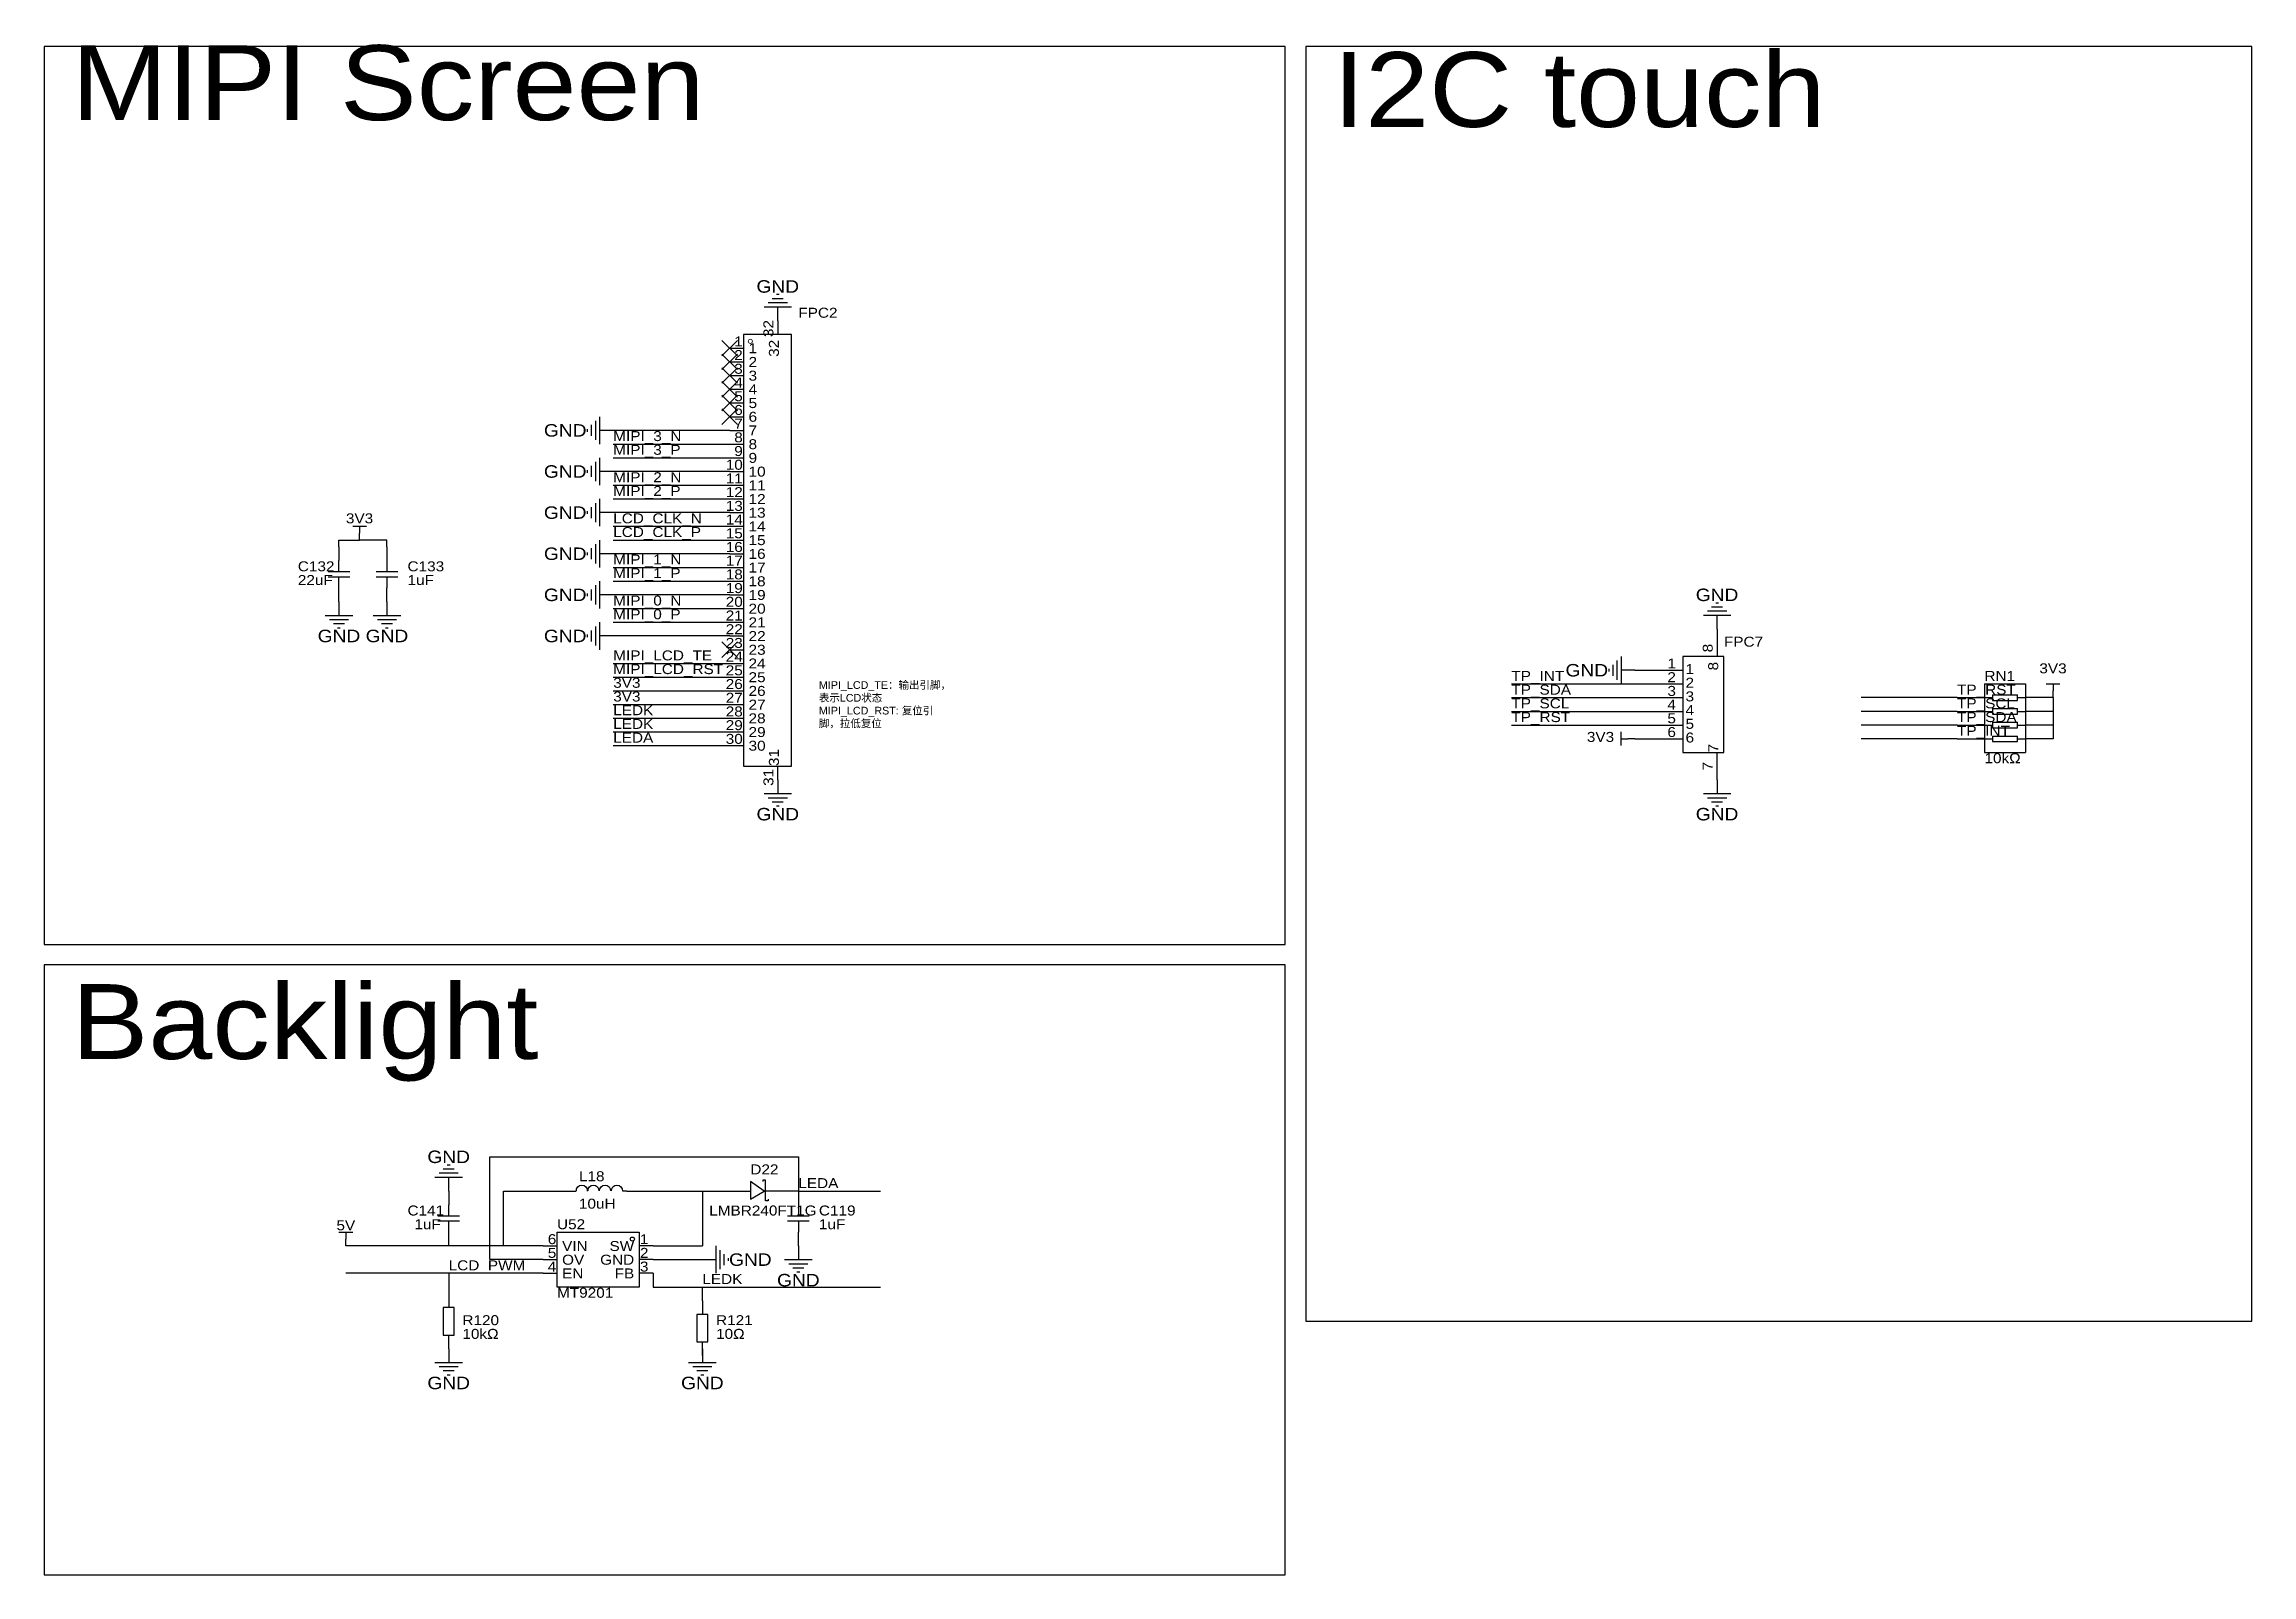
# Model space of a CAD drawing. Header units: millimetres. Extents: x 5 to 414, y 6 to 290.
import ezdxf
from ezdxf.enums import TextEntityAlignment as Align

# ---------------------------------------------------------------- set-up
doc = ezdxf.new("R2010")
doc.units = ezdxf.units.MM
doc.header["$MEASUREMENT"] = 0
doc.styles.get("Standard").update_dxf_attribs({"font": 'arial.ttf'})

msp = doc.modelspace()

# ---------------------------------------------------------------- linework, layer by layer
at = {"color": 1, "true_color": 0x000000}
for points in [[(5.08, 289.56), (5.08, 123.19), (234.95, 123.19), (234.95, 289.56)], [(238.76, 289.56), (238.76, 53.34), (414.02, 53.34), (414.02, 289.56)], [(5.08, 119.38), (5.08, 6.35), (234.95, 6.35), (234.95, 119.38)]]:
    msp.add_lwpolyline(points, close=True, dxfattribs=at)
at = {"color": 1, "true_color": 0xa00000}
for points in [[(143.51, 241.3), (138.43, 241.3)], [(142.75, 242.06), (139.19, 242.06)], [(141.99, 242.82), (139.95, 242.82)], [(141.22, 243.59), (140.72, 243.59)], [(107.95, 220.98), (107.95, 215.9)], [(105.66, 218.69), (105.66, 218.19)], [(106.43, 219.46), (106.43, 217.42)], [(107.19, 220.22), (107.19, 216.66)], [(107.95, 213.36), (107.95, 208.28)], [(105.66, 211.07), (105.66, 210.57)], [(106.43, 211.84), (106.43, 209.8)], [(107.19, 212.6), (107.19, 209.04)], [(107.19, 204.98), (107.19, 201.42)], [(107.95, 205.74), (107.95, 200.66)], [(62.23, 200.66), (64.77, 200.66)], [(63.5, 200.66), (63.5, 199.39)], [(105.66, 203.45), (105.66, 202.95)], [(106.43, 204.22), (106.43, 202.18)], [(106.43, 196.6), (106.43, 194.56)], [(107.19, 197.36), (107.19, 193.8)], [(107.95, 198.12), (107.95, 193.04)], [(57.66, 192.28), (61.72, 192.28)], [(59.69, 192.28), (59.69, 194.31)], [(66.55, 192.28), (70.61, 192.28)], [(68.58, 194.31), (68.58, 192.28)], [(105.66, 195.83), (105.66, 195.33)], [(61.72, 191.26), (57.66, 191.26)], [(59.69, 189.23), (59.69, 191.26)], [(70.61, 191.26), (66.55, 191.26)], [(68.58, 191.26), (68.58, 189.23)], [(105.66, 188.21), (105.66, 187.71)], [(106.43, 188.98), (106.43, 186.94)], [(107.19, 189.74), (107.19, 186.18)], [(107.95, 190.5), (107.95, 185.42)], [(57.15, 184.15), (62.23, 184.15)], [(66.04, 184.15), (71.12, 184.15)], [(317.5, 184.15), (312.42, 184.15)], [(316.74, 184.91), (313.18, 184.91)], [(315.98, 185.67), (313.94, 185.67)], [(315.21, 186.44), (314.71, 186.44)], [(57.91, 183.39), (61.47, 183.39)], [(58.67, 182.63), (60.71, 182.63)], [(59.44, 181.86), (59.94, 181.86)], [(66.8, 183.39), (70.36, 183.39)], [(67.56, 182.63), (69.6, 182.63)], [(68.33, 181.86), (68.83, 181.86)], [(105.66, 180.59), (105.66, 180.09)], [(106.43, 181.36), (106.43, 179.32)], [(107.19, 182.12), (107.19, 178.56)], [(107.95, 182.88), (107.95, 177.8)], [(297.18, 176.53), (297.18, 171.45)], [(294.89, 174.24), (294.89, 173.74)], [(295.66, 175.01), (295.66, 172.97)], [(296.42, 175.77), (296.42, 172.21)], [(364.49, 171.45), (364.49, 158.75)], [(364.49, 171.45), (372.11, 171.45)], [(364.49, 168.91), (366.01, 168.91)], [(366.01, 169.42), (370.59, 169.42)], [(366.01, 169.42), (366.01, 168.4), (370.59, 168.4), (370.59, 169.42)], [(370.59, 168.91), (372.11, 168.91)], [(372.11, 171.45), (372.11, 158.75)], [(375.92, 171.45), (378.46, 171.45)], [(377.19, 171.45), (377.19, 170.18)], [(364.49, 166.37), (366.01, 166.37)], [(364.49, 163.83), (366.01, 163.83)], [(366.01, 166.88), (370.59, 166.88)], [(366.01, 166.88), (366.01, 165.86), (370.59, 165.86), (370.59, 166.88)], [(366.01, 164.34), (370.59, 164.34)], [(366.01, 164.34), (366.01, 163.32), (370.59, 163.32), (370.59, 164.34)], [(370.59, 166.37), (372.11, 166.37)], [(370.59, 163.83), (372.11, 163.83)], [(297.18, 160.02), (297.18, 162.56)], [(297.18, 161.29), (298.45, 161.29)], [(364.49, 161.29), (366.01, 161.29)], [(366.01, 161.8), (370.59, 161.8)], [(366.01, 161.8), (366.01, 160.78), (370.59, 160.78), (370.59, 161.8)], [(370.59, 161.29), (372.11, 161.29)], [(364.49, 158.75), (372.11, 158.75)], [(138.43, 151.13), (143.51, 151.13)], [(139.19, 150.37), (142.75, 150.37)], [(139.95, 149.61), (141.99, 149.61)], [(140.72, 148.84), (141.22, 148.84)], [(312.42, 151.13), (317.5, 151.13)], [(313.18, 150.37), (316.74, 150.37)], [(313.94, 149.61), (315.98, 149.61)], [(314.71, 148.84), (315.21, 148.84)], [(80.26, 82.3), (79.76, 82.3)], [(82.55, 80.01), (77.47, 80.01)], [(81.79, 80.77), (78.23, 80.77)], [(81.03, 81.53), (78.99, 81.53)], [(103.66, 77.49), (103.71, 77.9), (103.93, 78.26), (104.27, 78.5), (104.67, 78.58), (105.08, 78.49), (105.42, 78.26), (105.64, 77.9), (105.68, 77.48)], [(105.82, 77.49), (105.86, 77.9), (106.08, 78.26), (106.42, 78.5), (106.83, 78.58), (107.23, 78.5), (107.57, 78.26), (107.79, 77.9), (107.84, 77.49)], [(107.97, 77.49), (108.02, 77.9), (108.23, 78.26), (108.58, 78.5), (108.98, 78.58), (109.38, 78.5), (109.72, 78.26), (109.94, 77.9), (109.99, 77.49)], [(110.16, 77.49), (110.21, 77.9), (110.43, 78.25), (110.77, 78.48), (111.17, 78.56), (111.57, 78.48), (111.91, 78.25), (112.13, 77.9), (112.18, 77.48)], [(139.19, 75.95), (139.19, 75.69), (138.68, 75.69), (138.68, 79.5), (138.18, 79.5), (138.18, 79.25)], [(80.01, 72.9), (80.01, 74.93)], [(144.78, 74.93), (144.78, 72.9)], [(59.69, 69.85), (62.23, 69.85)], [(60.96, 69.85), (60.96, 68.58)], [(77.98, 72.9), (82.04, 72.9)], [(82.04, 71.88), (77.98, 71.88)], [(80.01, 69.85), (80.01, 71.88)], [(142.75, 72.9), (146.81, 72.9)], [(146.81, 71.88), (142.75, 71.88)], [(144.78, 71.88), (144.78, 69.85)], [(129.54, 62.23), (129.54, 67.31)], [(130.3, 62.99), (130.3, 66.55)], [(131.06, 63.75), (131.06, 65.79)], [(131.83, 64.52), (131.83, 65.02)], [(142.24, 64.77), (147.32, 64.77)], [(143, 64.01), (146.56, 64.01)], [(143.76, 63.25), (145.8, 63.25)], [(144.53, 62.48), (145.03, 62.48)], [(77.47, 45.72), (82.55, 45.72)], [(124.46, 45.72), (129.54, 45.72)], [(78.23, 44.96), (81.79, 44.96)], [(78.99, 44.2), (81.03, 44.2)], [(79.76, 43.43), (80.26, 43.43)], [(125.22, 44.96), (128.78, 44.96)], [(125.98, 44.2), (128.02, 44.2)], [(126.75, 43.43), (127.25, 43.43)]]:
    msp.add_lwpolyline(points, dxfattribs=at)
at = {"color": 1, "true_color": 0x880000}
for points in [[(140.97, 238.76), (140.97, 241.3)], [(140.97, 238.76), (140.97, 236.22)], [(132.08, 233.68), (134.62, 233.68)], [(132.08, 231.14), (134.62, 231.14)], [(132.08, 228.6), (134.62, 228.6)], [(132.08, 226.06), (134.62, 226.06)], [(132.08, 223.52), (134.62, 223.52)], [(132.08, 220.98), (134.62, 220.98)], [(110.49, 218.44), (107.95, 218.44)], [(132.08, 218.44), (134.62, 218.44)], [(132.08, 215.9), (134.62, 215.9)], [(132.08, 213.36), (134.62, 213.36)], [(110.49, 210.82), (107.95, 210.82)], [(132.08, 210.82), (134.62, 210.82)], [(132.08, 208.28), (134.62, 208.28)], [(132.08, 205.74), (134.62, 205.74)], [(110.49, 203.2), (107.95, 203.2)], [(132.08, 203.2), (134.62, 203.2)], [(132.08, 200.66), (134.62, 200.66)], [(59.69, 196.85), (59.69, 194.31)], [(63.5, 198.12), (63.5, 199.39)], [(68.58, 196.85), (68.58, 194.31)], [(132.08, 198.12), (134.62, 198.12)], [(110.49, 195.58), (107.95, 195.58)], [(132.08, 195.58), (134.62, 195.58)], [(132.08, 193.04), (134.62, 193.04)], [(59.69, 186.69), (59.69, 189.23)], [(68.58, 186.69), (68.58, 189.23)], [(132.08, 190.5), (134.62, 190.5)], [(59.69, 186.69), (59.69, 184.15)], [(68.58, 186.69), (68.58, 184.15)], [(110.49, 187.96), (107.95, 187.96)], [(132.08, 187.96), (134.62, 187.96)], [(132.08, 185.42), (134.62, 185.42)], [(314.96, 181.61), (314.96, 184.15)], [(110.49, 180.34), (107.95, 180.34)], [(132.08, 182.88), (134.62, 182.88)], [(132.08, 180.34), (134.62, 180.34)], [(314.96, 181.61), (314.96, 176.53)], [(132.08, 177.8), (134.62, 177.8)], [(132.08, 175.26), (134.62, 175.26)], [(132.08, 172.72), (134.62, 172.72)], [(299.72, 173.99), (297.18, 173.99)], [(303.53, 173.99), (308.61, 173.99)], [(132.08, 170.18), (134.62, 170.18)], [(303.53, 171.45), (308.61, 171.45)], [(303.53, 168.91), (308.61, 168.91)], [(359.41, 168.91), (364.49, 168.91)], [(377.19, 168.91), (372.11, 168.91)], [(377.19, 168.91), (377.19, 170.18)], [(132.08, 167.64), (134.62, 167.64)], [(132.08, 165.1), (134.62, 165.1)], [(303.53, 166.37), (308.61, 166.37)], [(303.53, 163.83), (308.61, 163.83)], [(359.41, 166.37), (364.49, 166.37)], [(359.41, 163.83), (364.49, 163.83)], [(377.19, 166.37), (372.11, 166.37)], [(377.19, 163.83), (372.11, 163.83)], [(132.08, 162.56), (134.62, 162.56)], [(132.08, 160.02), (134.62, 160.02)], [(299.72, 161.29), (298.45, 161.29)], [(303.53, 161.29), (308.61, 161.29)], [(359.41, 161.29), (364.49, 161.29)], [(377.19, 161.29), (372.11, 161.29)], [(140.97, 153.67), (140.97, 156.21)], [(314.96, 153.67), (314.96, 158.75)], [(140.97, 153.67), (140.97, 151.13)], [(314.96, 153.67), (314.96, 151.13)], [(80.01, 77.47), (80.01, 80.01)], [(80.01, 77.47), (80.01, 74.93)], [(102.87, 77.47), (103.63, 77.47)], [(113.03, 77.47), (112.27, 77.47)], [(132.08, 77.47), (135.89, 77.47)], [(142.24, 77.47), (138.43, 77.47)], [(144.78, 77.47), (144.78, 74.93)], [(80.01, 67.31), (80.01, 69.85)], [(144.78, 67.31), (144.78, 69.85)], [(60.96, 67.31), (60.96, 68.58)], [(97.54, 67.31), (100.08, 67.31)], [(117.86, 67.31), (115.32, 67.31)], [(144.78, 67.31), (144.78, 64.77)], [(97.54, 64.77), (100.08, 64.77)], [(97.54, 62.23), (100.08, 62.23)], [(117.86, 64.77), (115.32, 64.77)], [(117.86, 62.23), (115.32, 62.23)], [(127, 64.77), (129.54, 64.77)], [(80.01, 58.42), (80.01, 55.88)], [(127, 57.15), (127, 54.61)], [(80.01, 48.26), (80.01, 50.8)], [(127, 46.99), (127, 49.53)], [(80.01, 48.26), (80.01, 45.72)], [(127, 48.26), (127, 45.72)]]:
    msp.add_lwpolyline(points, dxfattribs=at)
at = {"color": 1, "true_color": 0x33cc33}
for points in [[(133.52, 235.12), (130.64, 232.24)], [(130.64, 235.12), (133.52, 232.24)], [(133.52, 232.58), (130.64, 229.7)], [(130.64, 232.58), (133.52, 229.7)], [(133.52, 230.04), (130.64, 227.16)], [(130.64, 230.04), (133.52, 227.16)], [(133.52, 227.5), (130.64, 224.62)], [(130.64, 227.5), (133.52, 224.62)], [(133.52, 224.96), (130.64, 222.08)], [(130.64, 224.96), (133.52, 222.08)], [(133.52, 222.42), (130.64, 219.54)], [(130.64, 222.42), (133.52, 219.54)], [(133.52, 179.24), (130.64, 176.36)], [(130.64, 179.24), (133.52, 176.36)]]:
    msp.add_lwpolyline(points, dxfattribs=at)
at = {"color": 1, "true_color": 0xa00000}
for points in [[(134.62, 236.22), (134.62, 156.21), (143.51, 156.21), (143.51, 236.22)], [(308.61, 176.53), (308.61, 158.75), (316.23, 158.75), (316.23, 176.53)], [(135.89, 75.95), (138.43, 77.47), (135.89, 79.25)], [(115.32, 59.69), (100.08, 59.69), (100.08, 69.85), (115.32, 69.85)], [(78.99, 50.8), (81.03, 50.8), (81.03, 55.88), (78.99, 55.88)], [(125.98, 49.53), (128.02, 49.53), (128.02, 54.61), (125.98, 54.61)]]:
    msp.add_lwpolyline(points, close=True, dxfattribs=at)
at = {"color": 1, "true_color": 0x008800}
for points in [[(132.08, 218.44), (110.49, 218.44)], [(110.49, 215.9), (132.08, 215.9)], [(110.49, 213.36), (132.08, 213.36)], [(132.08, 210.82), (110.49, 210.82)], [(110.49, 208.28), (132.08, 208.28)], [(110.49, 205.74), (132.08, 205.74)], [(132.08, 203.2), (110.49, 203.2)], [(110.49, 200.66), (132.08, 200.66)], [(59.69, 196.85), (59.69, 198.12)], [(59.69, 198.12), (63.5, 198.12)], [(68.58, 198.12), (63.5, 198.12)], [(68.58, 196.85), (68.58, 198.12)], [(110.49, 198.12), (132.08, 198.12)], [(132.08, 195.58), (110.49, 195.58)], [(110.49, 193.04), (132.08, 193.04)], [(110.49, 190.5), (132.08, 190.5)], [(132.08, 187.96), (110.49, 187.96)], [(110.49, 185.42), (132.08, 185.42)], [(110.49, 182.88), (132.08, 182.88)], [(132.08, 180.34), (110.49, 180.34)], [(110.49, 175.26), (132.08, 175.26)], [(110.49, 172.72), (132.08, 172.72)], [(299.72, 173.99), (303.53, 173.99)], [(110.49, 170.18), (132.08, 170.18)], [(276.86, 171.45), (303.53, 171.45)], [(276.86, 168.91), (303.53, 168.91)], [(359.41, 168.91), (341.63, 168.91)], [(377.19, 168.91), (377.19, 166.37)], [(110.49, 167.64), (132.08, 167.64)], [(110.49, 165.1), (132.08, 165.1)], [(276.86, 166.37), (303.53, 166.37)], [(276.86, 163.83), (303.53, 163.83)], [(359.41, 166.37), (341.63, 166.37)], [(359.41, 163.83), (341.63, 163.83)], [(377.19, 166.37), (377.19, 163.83)], [(377.19, 163.83), (377.19, 161.29)], [(110.49, 162.56), (132.08, 162.56)], [(110.49, 160.02), (132.08, 160.02)], [(299.72, 161.29), (303.53, 161.29)], [(359.41, 161.29), (341.63, 161.29)], [(87.63, 64.77), (87.63, 83.82)], [(87.63, 83.82), (144.78, 83.82)], [(144.78, 83.82), (144.78, 77.47)], [(90.17, 77.47), (102.87, 77.47)], [(90.17, 67.31), (90.17, 77.47)], [(113.03, 77.47), (127, 77.47)], [(127, 77.47), (132.08, 77.47)], [(127, 77.47), (127, 67.31)], [(144.78, 77.47), (142.24, 77.47)], [(144.78, 77.47), (160.02, 77.47)], [(80.01, 67.31), (60.96, 67.31)], [(90.17, 67.31), (80.01, 67.31)], [(97.54, 67.31), (90.17, 67.31)], [(117.86, 67.31), (127, 67.31)], [(80.01, 62.23), (60.96, 62.23)], [(80.01, 62.23), (80.01, 58.42)], [(97.54, 62.23), (80.01, 62.23)], [(97.54, 64.77), (87.63, 64.77)], [(117.86, 64.77), (127, 64.77)], [(117.86, 62.23), (117.86, 59.69)], [(117.86, 59.69), (127, 59.69)], [(127, 59.69), (160.02, 59.69)], [(127, 57.15), (127, 59.69)], [(127, 48.26), (127, 46.99)]]:
    msp.add_lwpolyline(points, dxfattribs=at)
at = {"color": 1, "lineweight": 0, "true_color": 0xa00000}
msp.add_circle((135.89, 234.95), 0.381, dxfattribs=at)
at = {"true_color": 0xa00000}
msp.add_ellipse((114.05, 68.58), major_axis=(0.381, 0), ratio=1, dxfattribs=at)

# ---------------------------------------------------------------- texts
at = {"color": 1, "true_color": 0x000000, "width": 1.1}
for s, height, p in [('MIPI Screen', 13.8684, (10.16, 271.78)), ('I2C touch', 13.868, (243.84, 270.51)), ('1', 1.85, (135.56, 232.18)), ('3', 1.85, (135.56, 227.1)), ('2', 1.85, (135.56, 229.64)), ('4', 1.85, (135.56, 224.56)), ('5', 1.85, (135.56, 222.02)), ('6', 1.85, (135.56, 219.48)), ('8', 1.85, (135.56, 214.4)), ('7', 1.85, (135.56, 216.94)), ('9', 1.85, (135.56, 211.86)), ('10', 1.849, (135.56, 209.32)), ('11', 1.849, (135.56, 206.78)), ('12', 1.849, (135.56, 204.24)), ('13', 1.849, (135.56, 201.7)), ('14', 1.849, (135.56, 199.16)), ('15', 1.849, (135.56, 196.62)), ('16', 1.849, (135.56, 194.08)), ('17', 1.849, (135.56, 191.54)), ('18', 1.849, (135.56, 189)), ('19', 1.849, (135.56, 186.46)), ('20', 1.849, (135.56, 183.92)), ('21', 1.849, (135.56, 181.38)), ('22', 1.849, (135.56, 178.84)), ('23', 1.849, (135.56, 176.3)), ('24', 1.849, (135.56, 173.76)), ('25', 1.849, (135.56, 171.22)), ('2', 1.85, (309.12, 170.2)), ('1', 1.85, (309.12, 172.74)), ('26', 1.849, (135.56, 168.68)), ('27', 1.849, (135.56, 166.14)), ('3', 1.85, (309.12, 167.66)), ('28', 1.849, (135.56, 163.6)), ('4', 1.85, (309.12, 165.12)), ('5', 1.85, (309.12, 162.58)), ('30', 1.849, (135.56, 158.52)), ('29', 1.849, (135.56, 161.06)), ('6', 1.85, (309.12, 160.04)), ('Backlight', 13.868, (10.16, 97.79)), ('VIN', 1.849, (101.02, 65.81)), ('OV', 1.849, (101.02, 63.27)), ('2', 1.85, (115.44, 64.54)), ('1', 1.85, (115.44, 67.08)), ('EN', 1.849, (101.02, 60.73)), ('3', 1.85, (115.44, 62))]:
    msp.add_text(s, height=height, dxfattribs=at).set_placement(p, align=Align.BOTTOM_LEFT)
at = {"color": 1, "true_color": 0x000080, "width": 1.1}
for s, height, p in [('GND', 2.311, (140.97, 245.11)), ('GND', 2.311, (140.97, 245.11)), ('GND', 2.311, (101.6, 218.44)), ('GND', 2.311, (101.6, 218.44)), ('GND', 2.311, (101.6, 210.82)), ('GND', 2.311, (101.6, 210.82)), ('GND', 2.311, (101.6, 203.2)), ('GND', 2.311, (101.6, 203.2)), ('GND', 2.311, (101.6, 195.58)), ('GND', 2.311, (101.6, 195.58)), ('GND', 2.311, (101.6, 187.96)), ('GND', 2.311, (101.6, 187.96)), ('GND', 2.311, (314.96, 187.96)), ('GND', 2.311, (314.96, 187.96)), ('GND', 2.311, (59.69, 180.34)), ('GND', 2.311, (59.69, 180.34)), ('GND', 2.311, (68.58, 180.34)), ('GND', 2.311, (68.58, 180.34)), ('GND', 2.311, (101.6, 180.34)), ('GND', 2.311, (101.6, 180.34)), ('GND', 2.311, (290.83, 173.99)), ('GND', 2.311, (290.83, 173.99)), ('GND', 2.311, (140.97, 147.32)), ('GND', 2.311, (140.97, 147.32)), ('GND', 2.311, (314.96, 147.32)), ('GND', 2.311, (314.96, 147.32)), ('GND', 2.311, (80.01, 83.82)), ('GND', 2.311, (80.01, 83.82)), ('5V', 1.849, (60.96, 71.12)), ('5V', 1.849, (60.96, 71.12)), ('GND', 2.311, (135.89, 64.77)), ('GND', 2.311, (135.89, 64.77)), ('GND', 2.311, (144.78, 60.96)), ('GND', 2.311, (144.78, 60.96)), ('GND', 2.311, (80.01, 41.91)), ('GND', 2.311, (80.01, 41.91)), ('GND', 2.311, (127, 41.91)), ('GND', 2.311, (127, 41.91))]:
    msp.add_text(s, height=height, dxfattribs=at).set_placement(p, align=Align.MIDDLE_CENTER)
at = {"color": 1, "true_color": 0x000000, "width": 1.1}
for s, height, p in [('32', 1.849, (140.72, 235.73)), ('8', 1.85, (314.71, 177.31)), ('7', 1.85, (315.72, 158.77)), ('31', 1.849, (141.73, 156.23))]:
    msp.add_text(s, height=height, rotation=90, dxfattribs=at).set_placement(p, align=Align.BOTTOM_LEFT)
at = {"color": 1, "true_color": 0x000080, "width": 1.1}
for s, height, p in [('FPC2', 1.849, (144.78, 238.76)), ('C132', 1.849, (52.07, 191.77)), ('C133', 1.849, (72.39, 191.77)), ('22uF', 1.849, (52.07, 189.23)), ('1uF', 1.849, (72.39, 189.23)), ('FPC7', 1.849, (316.23, 177.8)), ('RN1', 1.849, (364.49, 171.45)), ('10kΩ', 1.849, (364.49, 156.21)), ('D22', 1.849, (135.89, 80.01)), ('L18', 1.849, (104.14, 78.74)), ('C141', 1.849, (72.39, 72.39)), ('10uH', 1.849, (104.14, 73.66)), ('LMBR240FT1G', 1.8491, (128.27, 72.39)), ('C119', 1.849, (148.59, 72.39)), ('1uF', 1.849, (73.66, 69.85)), ('U52', 1.849, (100.08, 69.85)), ('1uF', 1.849, (148.59, 69.85)), ('MT9201', 1.849, (100.08, 57.15)), ('R120', 1.849, (82.55, 52.07)), ('R121', 1.849, (129.54, 52.07)), ('10kΩ', 1.849, (82.55, 49.53)), ('10Ω', 1.849, (129.54, 49.53))]:
    msp.add_text(s, height=height, dxfattribs=at).set_placement(p, align=Align.BOTTOM_LEFT)
at = {"color": 1, "true_color": 0x000000, "width": 1.1}
for s, height, p in [('2', 1.85, (134.49, 230.91)), ('1', 1.85, (134.49, 233.45)), ('3', 1.85, (134.49, 228.37)), ('4', 1.85, (134.49, 225.83)), ('5', 1.85, (134.49, 223.29)), ('6', 1.85, (134.49, 220.75)), ('8', 1.85, (134.49, 215.67)), ('7', 1.85, (134.49, 218.21)), ('10', 1.849, (134.49, 210.59)), ('9', 1.85, (134.49, 213.13)), ('11', 1.849, (134.49, 208.05)), ('12', 1.849, (134.49, 205.51)), ('13', 1.849, (134.49, 202.97)), ('14', 1.849, (134.49, 200.43)), ('15', 1.849, (134.49, 197.89)), ('16', 1.849, (134.49, 195.35)), ('17', 1.849, (134.49, 192.81)), ('18', 1.849, (134.49, 190.27)), ('19', 1.849, (134.49, 187.73)), ('20', 1.849, (134.49, 185.19)), ('21', 1.849, (134.49, 182.65)), ('22', 1.849, (134.49, 180.11)), ('23', 1.849, (134.49, 177.57)), ('24', 1.849, (134.49, 175.03)), ('1', 1.85, (307.34, 173.76)), ('25', 1.849, (134.49, 172.49)), ('26', 1.849, (134.49, 169.95)), ('2', 1.85, (307.34, 171.22)), ('27', 1.849, (134.49, 167.41)), ('4', 1.85, (307.34, 166.14)), ('3', 1.85, (307.34, 168.68)), ('28', 1.849, (134.49, 164.87)), ('29', 1.849, (134.49, 162.33)), ('5', 1.85, (307.34, 163.6)), ('30', 1.849, (134.49, 159.79)), ('6', 1.85, (307.34, 161.06)), ('5', 1.85, (99.95, 64.54)), ('6', 1.85, (99.95, 67.08)), ('GND', 1.849, (114.38, 63.27)), ('SW', 1.849, (114.38, 65.81)), ('4', 1.85, (99.95, 62)), ('FB', 1.849, (114.38, 60.73))]:
    msp.add_text(s, height=height, dxfattribs=at).set_placement(p, align=Align.BOTTOM_RIGHT)
for s, height, p in [('32', 1.849, (141.73, 235.23)), ('8', 1.85, (315.72, 175.54)), ('31', 1.849, (140.72, 155.72)), ('7', 1.85, (314.71, 156.99))]:
    msp.add_text(s, height=height, rotation=90, dxfattribs=at).set_placement(p, align=Align.BOTTOM_RIGHT)
at = {"color": 1, "true_color": 0x0000ff, "width": 1.1}
for s, height, p in [('MIPI_3_N', 1.849, (110.49, 215.9)), ('MIPI_3_P', 1.849, (110.49, 213.36)), ('MIPI_2_N', 1.849, (110.49, 208.28)), ('MIPI_2_P', 1.849, (110.49, 205.74)), ('LCD_CLK_N', 1.849, (110.49, 200.66)), ('LCD_CLK_P', 1.849, (110.49, 198.12)), ('MIPI_1_N', 1.849, (110.49, 193.04)), ('MIPI_1_P', 1.849, (110.49, 190.5)), ('MIPI_0_N', 1.849, (110.49, 185.42)), ('MIPI_0_P', 1.849, (110.49, 182.88)), ('MIPI_LCD_TE', 1.8491, (110.49, 175.26)), ('3V3', 1.849, (110.49, 170.18)), ('MIPI_LCD_RST', 1.8491, (110.49, 172.72)), ('TP_INT', 1.849, (276.86, 171.45)), ('3V3', 1.849, (110.49, 167.64)), ('TP_SDA', 1.849, (276.86, 168.91)), ('TP_SCL', 1.849, (276.86, 166.37)), ('TP_RST', 1.849, (359.41, 168.91)), ('TP_SCL', 1.849, (359.41, 166.37)), ('LEDK', 1.849, (110.49, 165.1)), ('LEDK', 1.849, (110.49, 162.56)), ('TP_RST', 1.849, (276.86, 163.83)), ('TP_SDA', 1.849, (359.41, 163.83)), ('TP_INT', 1.849, (359.41, 161.29)), ('LEDA', 1.849, (110.49, 160.02)), ('LEDA', 1.849, (144.78, 77.47)), ('LCD_PWM', 1.849, (80.01, 62.23)), ('LEDK', 1.849, (127, 59.69))]:
    msp.add_text(s, height=height, dxfattribs=at).set_placement(p, align=Align.BOTTOM_LEFT)
at = {"color": 1, "true_color": 0x000080, "width": 1.1}
msp.add_text('3V3', height=1.849, dxfattribs=at).set_placement((63.5, 200.66), align=Align.BOTTOM_CENTER)
msp.add_text('3V3', height=1.849, dxfattribs=at).set_placement((63.5, 200.66), align=Align.BOTTOM_CENTER)
for p in [(377.19, 175.26), (377.19, 175.26), (293.37, 162.56), (293.37, 162.56)]:
    msp.add_text('3V3', height=1.849, dxfattribs=at).set_placement(p, align=Align.TOP_CENTER)
at = {"true_color": 0x000000, "insert": (148.59, 171.96), "char_height": 1.4224, "width": 24.384, "attachment_point": 1}
msp.add_mtext('MIPI_LCD_TE：输出引脚，表示LCD状态\\PMIPI_LCD_RST: 复位引脚，拉低复位', dxfattribs=at)

doc.saveas('drawing.dxf')
